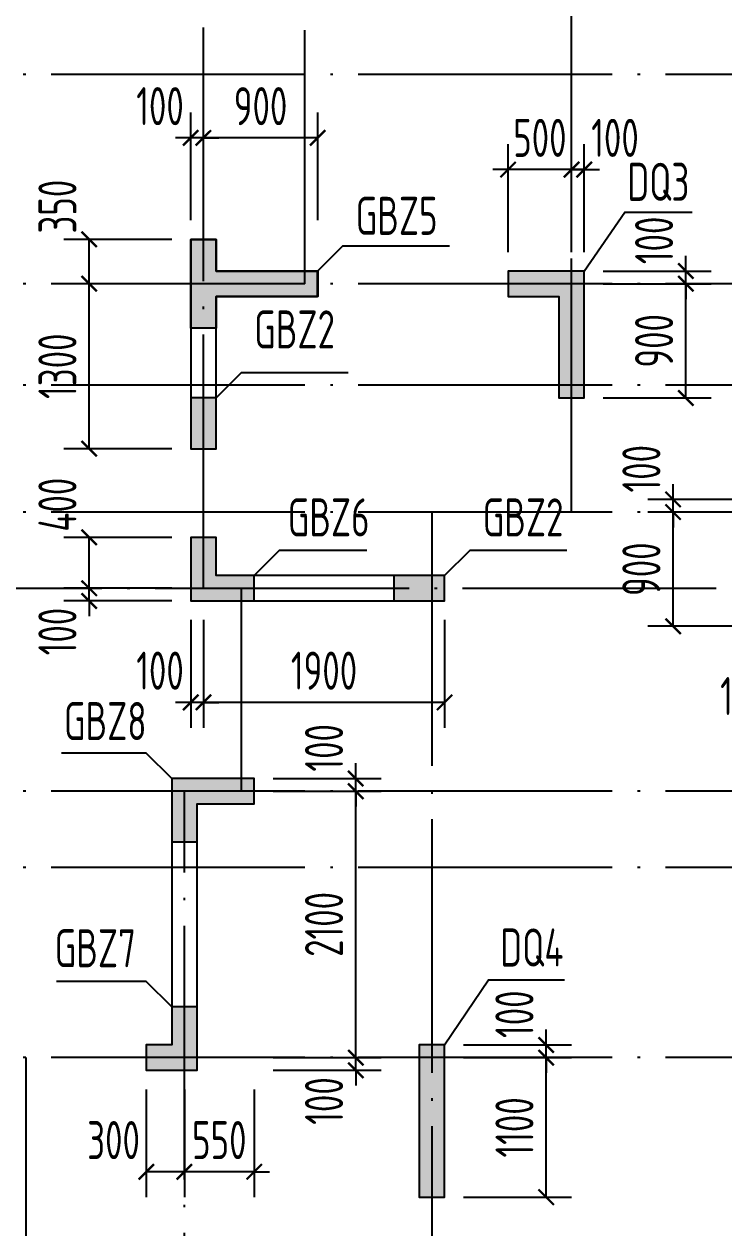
# Model space of a CAD drawing. Extents: x -1307975 to -76406, y -96289 to 379359.
# Drawn here: x -958511 to -952998, y 218226 to 227715 of the extents above; entities that cross this region are included whole.
import ezdxf
from ezdxf.enums import TextEntityAlignment as Align

# ---------------------------------------------------------------- set-up
doc = ezdxf.new("R2010")
doc.units = 0
doc.header["$LTSCALE"] = 1000
doc.linetypes.add('DOTE', pattern=[2.42, 2, -0.2, 0.02, -0.2])
doc.layers.get('0').update_dxf_attribs({"linetype": 'CONTINUOUS'})
doc.layers.get('DEFPOINTS').update_dxf_attribs({"linetype": 'CONTINUOUS'})
for name, color, linetype in [('A-DOTE', 10, 'DOTE'), ('S-Q墙实线', 6, 'CONTINUOUS'), ('S-Q墙标注', 3, 'CONTINUOUS'), ('S-X详图填充', 252, 'CONTINUOUS'), ('S-X详图实线', 4, 'CONTINUOUS'), ('S-Z柱编号', 6, 'CONTINUOUS')]:
    doc.layers.add(name, color=color, linetype=linetype)
doc.styles.add('TSSD_REIN', font='tssdeng.shx', dxfattribs={"width": 0.7, "height": 300, "bigfont": 'tssdchn.shx'})
doc.styles.add('结构文字', font='zstxt.shx', dxfattribs={"width": 0.7, "bigfont": 'zshz.shx'})
doc.dimstyles.new('STRUCK', dxfattribs={"dimtxt": 400, "dimasz": 121, "dimexe": 200, "dimexo": 150, "dimgap": 115, "dimtad": 1, "dimdec": 0, "dimdsep": 46, "dimtxsty": '结构文字', "dimblk": 'ARCHTICK', "dimcen": 400, "dimclrd": 3, "dimclre": 3, "dimclrt": 7, "dimadec": 0, "dimazin": 0, "dimtfac": 1, "dimtdec": 0, "dimtix": 1, "dimtmove": 2, "dimatfit": 3, "dimldrblk": '_DIMX', "dimfxl": 1, "dimtolj": 1, "dimtzin": 0, "dimarcsym": 0})

# ---------------------------------------------------------------- blocks, each defined once
blk = doc.blocks.new('20210726.16395156')
at = {"layer": 'A-DOTE'}
for p, q in [((18500, 13100.3), (18500, 18249.9)), ((19300, 15500), (19300, 18249.9)), ((21400, 13700), (21400, 18249.9)), ((55600, 17150), (3600, 17150)), ((55600, 15500), (3600, 15500)), ((55600, 14700), (3600, 14700)), ((55600, 13700), (3600, 13700)), ((20299.8, 13700), (20300, 3600)), ((3600, 13100.3), (55600, 13100.3)), ((18800, 11500), (18800, 13100)), ((55600, 11500), (3600, 11500)), ((18350, 3600.1), (18350, 11500)), ((55600, 10900), (3600, 10900)), ((55600, 9400), (3600, 9400)), ((17100, 9400), (17100, 3600))]:
    blk.add_line(p, q, dxfattribs=at)
blk = doc.blocks.new('_ArchTick')
at = {"color": 0, "linetype": 'ByBlock', "const_width": 0.15}
blk.add_lwpolyline([(-0.5, -0.5), (0.5, 0.5)], dxfattribs=at)
blk = doc.blocks.new('*D1887')
at = {"layer": 'DEFPOINTS', "color": 0, "transparency": 16777216}
for p in [(-955198.4, 219568.3), (-954398.4, 219568.3), (-955198.4, 218468.3)]:
    blk.add_point(p, dxfattribs=at)
at = {"layer": 'S-Q墙标注', "color": 3, "lineweight": -2, "transparency": 16777216}
for p, q in [((-955048.4, 219568.3), (-954198.4, 219568.3)), ((-954398.4, 218468.3), (-954398.4, 219568.3)), ((-955048.4, 218468.3), (-954198.4, 218468.3))]:
    blk.add_line(p, q, dxfattribs=at)
at = {"layer": 'S-Q墙标注', "color": 3, "lineweight": -2, "transparency": 16777216, "xscale": 121, "yscale": 121, "zscale": 121}
for p, rotation in [((-954398.4, 219568.3), 90), ((-954398.4, 218468.3), 270)]:
    blk.add_blockref('_ArchTick', p, dxfattribs=dict(at, rotation=rotation))
at = {"layer": 'S-Q墙标注', "color": 7, "transparency": 16777216, "insert": (-954648.4, 219018.3), "char_height": 300, "attachment_point": 5, "rotation": 90, "style": 'TSSD_REIN'}
blk.add_mtext('\\A1;1100', dxfattribs=at)
blk = doc.blocks.new('_DIMX')
blk.add_line((-150, 0), (150, 0))
at = {"const_width": 50}
blk.add_lwpolyline([(-70, -70), (70, 70)], dxfattribs=at)
blk = doc.blocks.new('*D1888')
at = {"layer": 'DEFPOINTS', "color": 0, "transparency": 16777216}
for p in [(-955198.4, 219668.3), (-954398.4, 219668.3), (-955198.4, 219568.3)]:
    blk.add_point(p, dxfattribs=at)
at = {"layer": 'S-Q墙标注', "color": 3, "lineweight": -2, "transparency": 16777216}
for p, q in [((-954398.4, 219668.3), (-954398.4, 219789.3)), ((-955048.4, 219668.3), (-954198.4, 219668.3)), ((-954398.4, 219568.3), (-954398.4, 219668.3)), ((-955048.4, 219568.3), (-954198.4, 219568.3)), ((-954398.4, 219568.3), (-954398.4, 219447.3))]:
    blk.add_line(p, q, dxfattribs=at)
at = {"layer": 'S-Q墙标注', "color": 3, "lineweight": -2, "transparency": 16777216, "xscale": 121, "yscale": 121, "zscale": 121}
for p, rotation in [((-954398.4, 219668.3), 270), ((-954398.4, 219568.3), 90)]:
    blk.add_blockref('_ArchTick', p, dxfattribs=dict(at, rotation=rotation))
at = {"layer": 'S-Q墙标注', "color": 7, "transparency": 16777216, "insert": (-954648.4, 219910.2), "char_height": 300, "attachment_point": 5, "rotation": 90, "style": 'TSSD_REIN'}
blk.add_mtext('\\A1;100', dxfattribs=at)
blk = doc.blocks.new('*D1897')
at = {"layer": 'DEFPOINTS', "color": 0, "transparency": 16777216}
for p in [(-953398.4, 223868.3), (-952598.4, 223868.3), (-952598.4, 222968.3)]:
    blk.add_point(p, dxfattribs=at)
at = {"layer": 'S-Q墙标注', "color": 3, "lineweight": -2, "transparency": 16777216}
for p, q in [((-952748.4, 223868.3), (-953598.4, 223868.3)), ((-953398.4, 222968.3), (-953398.4, 223868.3)), ((-952748.4, 222968.3), (-953598.4, 222968.3))]:
    blk.add_line(p, q, dxfattribs=at)
at = {"layer": 'S-Q墙标注', "color": 3, "lineweight": -2, "transparency": 16777216, "xscale": 121, "yscale": 121, "zscale": 121}
for p, rotation in [((-953398.4, 223868.3), 90), ((-953398.4, 222968.3), 270)]:
    blk.add_blockref('_ArchTick', p, dxfattribs=dict(at, rotation=rotation))
at = {"layer": 'S-Q墙标注', "color": 7, "transparency": 16777216, "insert": (-953648.4, 223418.3), "char_height": 300, "attachment_point": 5, "rotation": 90, "style": 'TSSD_REIN'}
blk.add_mtext('\\A1;900', dxfattribs=at)
blk = doc.blocks.new('*D1898')
at = {"layer": 'DEFPOINTS', "color": 0, "transparency": 16777216}
for p in [(-953398.4, 223968.3), (-952598.4, 223968.3), (-952598.4, 223868.3)]:
    blk.add_point(p, dxfattribs=at)
at = {"layer": 'S-Q墙标注', "color": 3, "lineweight": -2, "transparency": 16777216}
for p, q in [((-953398.4, 223968.3), (-953398.4, 224089.3)), ((-952748.4, 223968.3), (-953598.4, 223968.3)), ((-953398.4, 223868.3), (-953398.4, 223968.3)), ((-952748.4, 223868.3), (-953598.4, 223868.3)), ((-953398.4, 223868.3), (-953398.4, 223747.3))]:
    blk.add_line(p, q, dxfattribs=at)
at = {"layer": 'S-Q墙标注', "color": 3, "lineweight": -2, "transparency": 16777216, "xscale": 121, "yscale": 121, "zscale": 121}
for p, rotation in [((-953398.4, 223968.3), 270), ((-953398.4, 223868.3), 90)]:
    blk.add_blockref('_ArchTick', p, dxfattribs=dict(at, rotation=rotation))
at = {"layer": 'S-Q墙标注', "color": 7, "transparency": 16777216, "insert": (-953648.4, 224210.2), "char_height": 300, "attachment_point": 5, "rotation": 90, "style": 'TSSD_REIN'}
blk.add_mtext('\\A1;100', dxfattribs=at)
blk = doc.blocks.new('*D1900')
at = {"layer": 'DEFPOINTS', "color": 0, "transparency": 16777216}
for p in [(-952598.4, 222968.3), (-952498.4, 222968.3), (-952598.4, 222168.3)]:
    blk.add_point(p, dxfattribs=at)
at = {"layer": 'S-Q墙标注', "color": 3, "lineweight": -2, "transparency": 16777216}
for p, q in [((-952598.4, 222818.3), (-952598.4, 221968.3)), ((-952498.4, 222818.3), (-952498.4, 221968.3)), ((-952598.4, 222168.3), (-952719.4, 222168.3)), ((-952498.4, 222168.3), (-952598.4, 222168.3)), ((-952498.4, 222168.3), (-952377.4, 222168.3))]:
    blk.add_line(p, q, dxfattribs=at)
at = {"layer": 'S-Q墙标注', "color": 3, "lineweight": -2, "transparency": 16777216, "xscale": 121, "yscale": 121, "zscale": 121}
blk.add_blockref('_ArchTick', (-952598.4, 222168.3), dxfattribs=at)
at = {"layer": 'S-Q墙标注', "color": 3, "lineweight": -2, "transparency": 16777216, "xscale": 121, "yscale": 121, "zscale": 121, "rotation": 180}
blk.add_blockref('_ArchTick', (-952498.4, 222168.3), dxfattribs=at)
at = {"layer": 'S-Q墙标注', "color": 7, "transparency": 16777216, "insert": (-952840.3, 222418.3), "char_height": 300, "attachment_point": 5, "style": 'TSSD_REIN'}
blk.add_mtext('\\A1;100', dxfattribs=at)
blk = doc.blocks.new('*D1901')
at = {"layer": 'DEFPOINTS', "color": 0, "transparency": 16777216}
for p in [(-957998.4, 223268.5), (-957198.4, 223268.5), (-957198.4, 223168.5)]:
    blk.add_point(p, dxfattribs=at)
at = {"layer": 'S-Q墙标注', "color": 3, "lineweight": -2, "transparency": 16777216}
for p, q in [((-957998.4, 223268.5), (-957998.4, 223389.5)), ((-957348.4, 223268.5), (-958198.4, 223268.5)), ((-957998.4, 223168.5), (-957998.4, 223268.5)), ((-957348.4, 223168.5), (-958198.4, 223168.5)), ((-957998.4, 223168.5), (-957998.4, 223047.5))]:
    blk.add_line(p, q, dxfattribs=at)
at = {"layer": 'S-Q墙标注', "color": 3, "lineweight": -2, "transparency": 16777216, "xscale": 121, "yscale": 121, "zscale": 121}
for p, rotation in [((-957998.4, 223268.5), 270), ((-957998.4, 223168.5), 90)]:
    blk.add_blockref('_ArchTick', p, dxfattribs=dict(at, rotation=rotation))
at = {"layer": 'S-Q墙标注', "color": 7, "transparency": 16777216, "insert": (-958248.4, 222926.6), "char_height": 300, "attachment_point": 5, "rotation": 90, "style": 'TSSD_REIN'}
blk.add_mtext('\\A1;100', dxfattribs=at)
blk = doc.blocks.new('*D1902')
at = {"layer": 'DEFPOINTS', "color": 0, "transparency": 16777216}
for p in [(-957998.4, 223668.5), (-957198.4, 223668.5), (-957198.4, 223268.5)]:
    blk.add_point(p, dxfattribs=at)
at = {"layer": 'S-Q墙标注', "color": 3, "lineweight": -2, "transparency": 16777216}
for p, q in [((-957348.4, 223668.5), (-958198.4, 223668.5)), ((-957998.4, 223268.5), (-957998.4, 223668.5)), ((-957348.4, 223268.5), (-958198.4, 223268.5))]:
    blk.add_line(p, q, dxfattribs=at)
at = {"layer": 'S-Q墙标注', "color": 3, "lineweight": -2, "transparency": 16777216, "xscale": 121, "yscale": 121, "zscale": 121}
for p, rotation in [((-957998.4, 223668.5), 90), ((-957998.4, 223268.5), 270)]:
    blk.add_blockref('_ArchTick', p, dxfattribs=dict(at, rotation=rotation))
at = {"layer": 'S-Q墙标注', "color": 7, "transparency": 16777216, "insert": (-958248.4, 223926.6), "char_height": 300, "attachment_point": 5, "rotation": 90, "style": 'TSSD_REIN'}
blk.add_mtext('\\A1;400', dxfattribs=at)
blk = doc.blocks.new('*D1903')
at = {"layer": 'DEFPOINTS', "color": 0, "transparency": 16777216}
for p in [(-957098.4, 223168.5), (-955198.4, 223168.5), (-957098.4, 222368.5)]:
    blk.add_point(p, dxfattribs=at)
at = {"layer": 'S-Q墙标注', "color": 3, "lineweight": -2, "transparency": 16777216}
for p, q in [((-957098.4, 223018.5), (-957098.4, 222168.5)), ((-955198.4, 223018.5), (-955198.4, 222168.5)), ((-955198.4, 222368.5), (-957098.4, 222368.5))]:
    blk.add_line(p, q, dxfattribs=at)
at = {"layer": 'S-Q墙标注', "color": 3, "lineweight": -2, "transparency": 16777216, "xscale": 121, "yscale": 121, "zscale": 121, "rotation": 180}
blk.add_blockref('_ArchTick', (-957098.4, 222368.5), dxfattribs=at)
at = {"layer": 'S-Q墙标注', "color": 3, "lineweight": -2, "transparency": 16777216, "xscale": 121, "yscale": 121, "zscale": 121}
blk.add_blockref('_ArchTick', (-955198.4, 222368.5), dxfattribs=at)
at = {"layer": 'S-Q墙标注', "color": 7, "transparency": 16777216, "insert": (-956148.4, 222618.5), "char_height": 300, "attachment_point": 5, "style": 'TSSD_REIN'}
blk.add_mtext('\\A1;1900', dxfattribs=at)
blk = doc.blocks.new('*D1904')
at = {"layer": 'DEFPOINTS', "color": 0, "transparency": 16777216}
for p in [(-957198.4, 223168.5), (-957098.4, 223168.5), (-957198.4, 222368.5)]:
    blk.add_point(p, dxfattribs=at)
at = {"layer": 'S-Q墙标注', "color": 3, "lineweight": -2, "transparency": 16777216}
for p, q in [((-957198.4, 223018.5), (-957198.4, 222168.5)), ((-957098.4, 223018.5), (-957098.4, 222168.5)), ((-957198.4, 222368.5), (-957319.4, 222368.5)), ((-957098.4, 222368.5), (-957198.4, 222368.5)), ((-957098.4, 222368.5), (-956977.4, 222368.5))]:
    blk.add_line(p, q, dxfattribs=at)
at = {"layer": 'S-Q墙标注', "color": 3, "lineweight": -2, "transparency": 16777216, "xscale": 121, "yscale": 121, "zscale": 121}
blk.add_blockref('_ArchTick', (-957198.4, 222368.5), dxfattribs=at)
at = {"layer": 'S-Q墙标注', "color": 3, "lineweight": -2, "transparency": 16777216, "xscale": 121, "yscale": 121, "zscale": 121, "rotation": 180}
blk.add_blockref('_ArchTick', (-957098.4, 222368.5), dxfattribs=at)
at = {"layer": 'S-Q墙标注', "color": 7, "transparency": 16777216, "insert": (-957440.3, 222618.5), "char_height": 300, "attachment_point": 5, "style": 'TSSD_REIN'}
blk.add_mtext('\\A1;100', dxfattribs=at)
blk = doc.blocks.new('*D1905')
at = {"layer": 'DEFPOINTS', "color": 0, "transparency": 16777216}
for p in [(-954098.4, 225668.3), (-953298.4, 225668.3), (-954098.4, 224768.3)]:
    blk.add_point(p, dxfattribs=at)
at = {"layer": 'S-Q墙标注', "color": 3, "lineweight": -2, "transparency": 16777216}
for p, q in [((-953948.4, 225668.3), (-953098.4, 225668.3)), ((-953298.4, 224768.3), (-953298.4, 225668.3)), ((-953948.4, 224768.3), (-953098.4, 224768.3))]:
    blk.add_line(p, q, dxfattribs=at)
at = {"layer": 'S-Q墙标注', "color": 3, "lineweight": -2, "transparency": 16777216, "xscale": 121, "yscale": 121, "zscale": 121}
for p, rotation in [((-953298.4, 225668.3), 90), ((-953298.4, 224768.3), 270)]:
    blk.add_blockref('_ArchTick', p, dxfattribs=dict(at, rotation=rotation))
at = {"layer": 'S-Q墙标注', "color": 7, "transparency": 16777216, "insert": (-953548.4, 225218.3), "char_height": 300, "attachment_point": 5, "rotation": 90, "style": 'TSSD_REIN'}
blk.add_mtext('\\A1;900', dxfattribs=at)
blk = doc.blocks.new('*D1906')
at = {"layer": 'DEFPOINTS', "color": 0, "transparency": 16777216}
for p in [(-954098.4, 225768.3), (-953298.4, 225768.3), (-954098.4, 225668.3)]:
    blk.add_point(p, dxfattribs=at)
at = {"layer": 'S-Q墙标注', "color": 3, "lineweight": -2, "transparency": 16777216}
for p, q in [((-953298.4, 225768.3), (-953298.4, 225889.3)), ((-953948.4, 225768.3), (-953098.4, 225768.3)), ((-953298.4, 225668.3), (-953298.4, 225768.3)), ((-953948.4, 225668.3), (-953098.4, 225668.3)), ((-953298.4, 225668.3), (-953298.4, 225547.3))]:
    blk.add_line(p, q, dxfattribs=at)
at = {"layer": 'S-Q墙标注', "color": 3, "lineweight": -2, "transparency": 16777216, "xscale": 121, "yscale": 121, "zscale": 121}
for p, rotation in [((-953298.4, 225768.3), 270), ((-953298.4, 225668.3), 90)]:
    blk.add_blockref('_ArchTick', p, dxfattribs=dict(at, rotation=rotation))
at = {"layer": 'S-Q墙标注', "color": 7, "transparency": 16777216, "insert": (-953548.4, 226010.2), "char_height": 300, "attachment_point": 5, "rotation": 90, "style": 'TSSD_REIN'}
blk.add_mtext('\\A1;100', dxfattribs=at)
blk = doc.blocks.new('*D1907')
at = {"layer": 'DEFPOINTS', "color": 0, "transparency": 16777216}
for p in [(-954198.4, 226568.3), (-954198.4, 225768.3), (-954098.4, 225768.3)]:
    blk.add_point(p, dxfattribs=at)
at = {"layer": 'S-Q墙标注', "color": 3, "lineweight": -2, "transparency": 16777216}
for p, q in [((-954198.4, 225918.3), (-954198.4, 226768.3)), ((-954098.4, 225918.3), (-954098.4, 226768.3)), ((-954198.4, 226568.3), (-954319.4, 226568.3)), ((-954098.4, 226568.3), (-954198.4, 226568.3)), ((-954098.4, 226568.3), (-953977.4, 226568.3))]:
    blk.add_line(p, q, dxfattribs=at)
at = {"layer": 'S-Q墙标注', "color": 3, "lineweight": -2, "transparency": 16777216, "xscale": 121, "yscale": 121, "zscale": 121}
blk.add_blockref('_ArchTick', (-954198.4, 226568.3), dxfattribs=at)
at = {"layer": 'S-Q墙标注', "color": 3, "lineweight": -2, "transparency": 16777216, "xscale": 121, "yscale": 121, "zscale": 121, "rotation": 180}
blk.add_blockref('_ArchTick', (-954098.4, 226568.3), dxfattribs=at)
at = {"layer": 'S-Q墙标注', "color": 7, "transparency": 16777216, "insert": (-953856.4, 226818.3), "char_height": 300, "attachment_point": 5, "style": 'TSSD_REIN'}
blk.add_mtext('\\A1;100', dxfattribs=at)
blk = doc.blocks.new('*D1908')
at = {"layer": 'DEFPOINTS', "color": 0, "transparency": 16777216}
for p in [(-954698.3, 226568.3), (-954698.3, 225768.3), (-954198.4, 225768.3)]:
    blk.add_point(p, dxfattribs=at)
at = {"layer": 'S-Q墙标注', "color": 3, "lineweight": -2, "transparency": 16777216}
for p, q in [((-954698.3, 225918.3), (-954698.3, 226768.3)), ((-954198.4, 225918.3), (-954198.4, 226768.3)), ((-954698.3, 226568.3), (-954819.3, 226568.3)), ((-954198.4, 226568.3), (-954698.3, 226568.3)), ((-954198.4, 226568.3), (-954077.4, 226568.3))]:
    blk.add_line(p, q, dxfattribs=at)
at = {"layer": 'S-Q墙标注', "color": 3, "lineweight": -2, "transparency": 16777216, "xscale": 121, "yscale": 121, "zscale": 121}
blk.add_blockref('_ArchTick', (-954698.3, 226568.3), dxfattribs=at)
at = {"layer": 'S-Q墙标注', "color": 3, "lineweight": -2, "transparency": 16777216, "xscale": 121, "yscale": 121, "zscale": 121, "rotation": 180}
blk.add_blockref('_ArchTick', (-954198.4, 226568.3), dxfattribs=at)
at = {"layer": 'S-Q墙标注', "color": 7, "transparency": 16777216, "insert": (-954448.3, 226818.3), "char_height": 300, "attachment_point": 5, "style": 'TSSD_REIN'}
blk.add_mtext('\\A1;500', dxfattribs=at)
blk = doc.blocks.new('*D1909')
at = {"layer": 'DEFPOINTS', "color": 0, "transparency": 16777216}
for p in [(-956698.3, 219568.3), (-955898.3, 219568.3), (-956698.3, 219468.3)]:
    blk.add_point(p, dxfattribs=at)
at = {"layer": 'S-Q墙标注', "color": 3, "lineweight": -2, "transparency": 16777216}
for p, q in [((-955898.3, 219568.3), (-955898.3, 219689.3)), ((-956548.3, 219568.3), (-955698.3, 219568.3)), ((-955898.3, 219468.3), (-955898.3, 219568.3)), ((-956548.3, 219468.3), (-955698.3, 219468.3)), ((-955898.3, 219468.3), (-955898.3, 219347.3))]:
    blk.add_line(p, q, dxfattribs=at)
at = {"layer": 'S-Q墙标注', "color": 3, "lineweight": -2, "transparency": 16777216, "xscale": 121, "yscale": 121, "zscale": 121}
for p, rotation in [((-955898.3, 219568.3), 270), ((-955898.3, 219468.3), 90)]:
    blk.add_blockref('_ArchTick', p, dxfattribs=dict(at, rotation=rotation))
at = {"layer": 'S-Q墙标注', "color": 7, "transparency": 16777216, "insert": (-956148.3, 219226.3), "char_height": 300, "attachment_point": 5, "rotation": 90, "style": 'TSSD_REIN'}
blk.add_mtext('\\A1;100', dxfattribs=at)
blk = doc.blocks.new('*D1910')
at = {"layer": 'DEFPOINTS', "color": 0, "transparency": 16777216}
for p in [(-956698.3, 221668.3), (-955898.3, 221668.3), (-956698.3, 219568.3)]:
    blk.add_point(p, dxfattribs=at)
at = {"layer": 'S-Q墙标注', "color": 3, "lineweight": -2, "transparency": 16777216}
for p, q in [((-956548.3, 221668.3), (-955698.3, 221668.3)), ((-955898.3, 219568.3), (-955898.3, 221668.3)), ((-956548.3, 219568.3), (-955698.3, 219568.3))]:
    blk.add_line(p, q, dxfattribs=at)
at = {"layer": 'S-Q墙标注', "color": 3, "lineweight": -2, "transparency": 16777216, "xscale": 121, "yscale": 121, "zscale": 121}
for p, rotation in [((-955898.3, 221668.3), 90), ((-955898.3, 219568.3), 270)]:
    blk.add_blockref('_ArchTick', p, dxfattribs=dict(at, rotation=rotation))
at = {"layer": 'S-Q墙标注', "color": 7, "transparency": 16777216, "insert": (-956148.3, 220618.3), "char_height": 300, "attachment_point": 5, "rotation": 90, "style": 'TSSD_REIN'}
blk.add_mtext('\\A1;2100', dxfattribs=at)
blk = doc.blocks.new('*D1911')
at = {"layer": 'DEFPOINTS', "color": 0, "transparency": 16777216}
for p in [(-956698.3, 221768.3), (-955898.3, 221768.3), (-956698.3, 221668.3)]:
    blk.add_point(p, dxfattribs=at)
at = {"layer": 'S-Q墙标注', "color": 3, "lineweight": -2, "transparency": 16777216}
for p, q in [((-955898.3, 221768.3), (-955898.3, 221889.3)), ((-956548.3, 221768.3), (-955698.3, 221768.3)), ((-955898.3, 221668.3), (-955898.3, 221768.3)), ((-956548.3, 221668.3), (-955698.3, 221668.3)), ((-955898.3, 221668.3), (-955898.3, 221547.3))]:
    blk.add_line(p, q, dxfattribs=at)
at = {"layer": 'S-Q墙标注', "color": 3, "lineweight": -2, "transparency": 16777216, "xscale": 121, "yscale": 121, "zscale": 121}
for p, rotation in [((-955898.3, 221768.3), 270), ((-955898.3, 221668.3), 90)]:
    blk.add_blockref('_ArchTick', p, dxfattribs=dict(at, rotation=rotation))
at = {"layer": 'S-Q墙标注', "color": 7, "transparency": 16777216, "insert": (-956148.3, 222010.2), "char_height": 300, "attachment_point": 5, "rotation": 90, "style": 'TSSD_REIN'}
blk.add_mtext('\\A1;100', dxfattribs=at)
blk = doc.blocks.new('*D1688')
at = {"layer": 'DEFPOINTS', "color": 0, "transparency": 16777216}
for p in [(-957248.4, 219468.2), (-956698.5, 219468.2), (-957248.4, 218668.2)]:
    blk.add_point(p, dxfattribs=at)
at = {"layer": 'S-Q墙标注', "color": 3, "lineweight": -2, "transparency": 16777216}
for p, q in [((-957248.4, 219318.2), (-957248.4, 218468.2)), ((-956698.5, 219318.2), (-956698.5, 218468.2)), ((-957248.4, 218668.2), (-957369.4, 218668.2)), ((-956698.5, 218668.2), (-957248.4, 218668.2)), ((-956698.5, 218668.2), (-956577.5, 218668.2))]:
    blk.add_line(p, q, dxfattribs=at)
at = {"layer": 'S-Q墙标注', "color": 3, "lineweight": -2, "transparency": 16777216, "xscale": 121, "yscale": 121, "zscale": 121}
blk.add_blockref('_ArchTick', (-957248.4, 218668.2), dxfattribs=at)
at = {"layer": 'S-Q墙标注', "color": 3, "lineweight": -2, "transparency": 16777216, "xscale": 121, "yscale": 121, "zscale": 121, "rotation": 180}
blk.add_blockref('_ArchTick', (-956698.5, 218668.2), dxfattribs=at)
at = {"layer": 'S-Q墙标注', "color": 7, "transparency": 16777216, "insert": (-956973.4, 218918.2), "char_height": 300, "attachment_point": 5, "style": 'TSSD_REIN'}
blk.add_mtext('\\A1;550', dxfattribs=at)
blk = doc.blocks.new('*D1689')
at = {"layer": 'DEFPOINTS', "color": 0, "transparency": 16777216}
for p in [(-957548.4, 219468.2), (-957248.4, 219468.2), (-957548.4, 218668.2)]:
    blk.add_point(p, dxfattribs=at)
at = {"layer": 'S-Q墙标注', "color": 3, "lineweight": -2, "transparency": 16777216}
for p, q in [((-957548.4, 219318.2), (-957548.4, 218468.2)), ((-957248.4, 219318.2), (-957248.4, 218468.2)), ((-957248.4, 218668.2), (-957548.4, 218668.2))]:
    blk.add_line(p, q, dxfattribs=at)
at = {"layer": 'S-Q墙标注', "color": 3, "lineweight": -2, "transparency": 16777216, "xscale": 121, "yscale": 121, "zscale": 121, "rotation": 180}
blk.add_blockref('_ArchTick', (-957548.4, 218668.2), dxfattribs=at)
at = {"layer": 'S-Q墙标注', "color": 3, "lineweight": -2, "transparency": 16777216, "xscale": 121, "yscale": 121, "zscale": 121}
blk.add_blockref('_ArchTick', (-957248.4, 218668.2), dxfattribs=at)
at = {"layer": 'S-Q墙标注', "color": 7, "transparency": 16777216, "insert": (-957806.4, 218918.2), "char_height": 300, "attachment_point": 5, "style": 'TSSD_REIN'}
blk.add_mtext('\\A1;300', dxfattribs=at)
blk = doc.blocks.new('*D1768')
at = {"layer": 'DEFPOINTS', "color": 0, "transparency": 16777216}
for p in [(-957998.4, 225668.3), (-957198.4, 225668.3), (-957198.4, 224368.3)]:
    blk.add_point(p, dxfattribs=at)
at = {"layer": 'S-Q墙标注', "color": 3, "lineweight": -2, "transparency": 16777216}
for p, q in [((-957348.4, 225668.3), (-958198.4, 225668.3)), ((-957998.4, 224368.3), (-957998.4, 225668.3)), ((-957348.4, 224368.3), (-958198.4, 224368.3))]:
    blk.add_line(p, q, dxfattribs=at)
at = {"layer": 'S-Q墙标注', "color": 3, "lineweight": -2, "transparency": 16777216, "xscale": 121, "yscale": 121, "zscale": 121}
for p, rotation in [((-957998.4, 225668.3), 90), ((-957998.4, 224368.3), 270)]:
    blk.add_blockref('_ArchTick', p, dxfattribs=dict(at, rotation=rotation))
at = {"layer": 'S-Q墙标注', "color": 7, "transparency": 16777216, "insert": (-958248.4, 225018.3), "char_height": 300, "attachment_point": 5, "rotation": 90, "style": 'TSSD_REIN'}
blk.add_mtext('\\A1;1300', dxfattribs=at)
blk = doc.blocks.new('*D1769')
at = {"layer": 'DEFPOINTS', "color": 0, "transparency": 16777216}
for p in [(-957998.4, 226018.3), (-957198.4, 226018.3), (-957198.4, 225668.3)]:
    blk.add_point(p, dxfattribs=at)
at = {"layer": 'S-Q墙标注', "color": 3, "lineweight": -2, "transparency": 16777216}
for p, q in [((-957348.4, 226018.3), (-958198.4, 226018.3)), ((-957998.4, 225668.3), (-957998.4, 226018.3)), ((-957348.4, 225668.3), (-958198.4, 225668.3))]:
    blk.add_line(p, q, dxfattribs=at)
at = {"layer": 'S-Q墙标注', "color": 3, "lineweight": -2, "transparency": 16777216, "xscale": 121, "yscale": 121, "zscale": 121}
for p, rotation in [((-957998.4, 226018.3), 90), ((-957998.4, 225668.3), 270)]:
    blk.add_blockref('_ArchTick', p, dxfattribs=dict(at, rotation=rotation))
at = {"layer": 'S-Q墙标注', "color": 7, "transparency": 16777216, "insert": (-958248.4, 226276.3), "char_height": 300, "attachment_point": 5, "rotation": 90, "style": 'TSSD_REIN'}
blk.add_mtext('\\A1;350', dxfattribs=at)
blk = doc.blocks.new('*D1770')
at = {"layer": 'DEFPOINTS', "color": 0, "transparency": 16777216}
for p in [(-957098.4, 226818.3), (-957098.4, 226018.3), (-956198.2, 226018.3)]:
    blk.add_point(p, dxfattribs=at)
at = {"layer": 'S-Q墙标注', "color": 3, "lineweight": -2, "transparency": 16777216}
for p, q in [((-957098.4, 226168.3), (-957098.4, 227018.3)), ((-956198.2, 226168.3), (-956198.2, 227018.3)), ((-956198.2, 226818.3), (-957098.4, 226818.3))]:
    blk.add_line(p, q, dxfattribs=at)
at = {"layer": 'S-Q墙标注', "color": 3, "lineweight": -2, "transparency": 16777216, "xscale": 121, "yscale": 121, "zscale": 121, "rotation": 180}
blk.add_blockref('_ArchTick', (-957098.4, 226818.3), dxfattribs=at)
at = {"layer": 'S-Q墙标注', "color": 3, "lineweight": -2, "transparency": 16777216, "xscale": 121, "yscale": 121, "zscale": 121}
blk.add_blockref('_ArchTick', (-956198.2, 226818.3), dxfattribs=at)
at = {"layer": 'S-Q墙标注', "color": 7, "transparency": 16777216, "insert": (-956648.3, 227068.3), "char_height": 300, "attachment_point": 5, "style": 'TSSD_REIN'}
blk.add_mtext('\\A1;900', dxfattribs=at)
blk = doc.blocks.new('*D1771')
at = {"layer": 'DEFPOINTS', "color": 0, "transparency": 16777216}
for p in [(-957198.4, 226818.3), (-957198.4, 226018.3), (-957098.4, 226018.3)]:
    blk.add_point(p, dxfattribs=at)
at = {"layer": 'S-Q墙标注', "color": 3, "lineweight": -2, "transparency": 16777216}
for p, q in [((-957198.4, 226168.3), (-957198.4, 227018.3)), ((-957098.4, 226168.3), (-957098.4, 227018.3)), ((-957198.4, 226818.3), (-957319.4, 226818.3)), ((-957098.4, 226818.3), (-957198.4, 226818.3)), ((-957098.4, 226818.3), (-956977.4, 226818.3))]:
    blk.add_line(p, q, dxfattribs=at)
at = {"layer": 'S-Q墙标注', "color": 3, "lineweight": -2, "transparency": 16777216, "xscale": 121, "yscale": 121, "zscale": 121}
blk.add_blockref('_ArchTick', (-957198.4, 226818.3), dxfattribs=at)
at = {"layer": 'S-Q墙标注', "color": 3, "lineweight": -2, "transparency": 16777216, "xscale": 121, "yscale": 121, "zscale": 121, "rotation": 180}
blk.add_blockref('_ArchTick', (-957098.4, 226818.3), dxfattribs=at)
at = {"layer": 'S-Q墙标注', "color": 7, "transparency": 16777216, "insert": (-957440.3, 227068.3), "char_height": 300, "attachment_point": 5, "style": 'TSSD_REIN'}
blk.add_mtext('\\A1;100', dxfattribs=at)

msp = doc.modelspace()

# ---------------------------------------------------------------- hatches: boundary and pattern name
at = {"layer": 'S-X详图填充'}
h = msp.add_hatch(color=256, dxfattribs=at)
h.dxf.hatch_style = 1
h.paths.add_polyline_path([(-956998.36, 225317.79), (-957198.36, 225317.79), (-957198.36, 226018.25), (-956998.36, 226018.25), (-956998.36, 225768.25), (-956198.24, 225768.25), (-956198.24, 225568.25), (-956998.36, 225568.25)])
h = msp.add_hatch(color=256, dxfattribs=at)
h.dxf.hatch_style = 1
h.paths.add_polyline_path([(-954098.36, 225768.25), (-954698.28, 225768.25), (-954698.28, 225568.25), (-954298.36, 225568.25), (-954298.36, 224768.25), (-954098.36, 224768.25)])
h = msp.add_hatch(color=256, dxfattribs=at)
h.dxf.hatch_style = 1
h.paths.add_polyline_path([(-956998.36, 224768.25), (-957198.36, 224768.25), (-957198.36, 224368.25), (-956998.36, 224368.25)])
h = msp.add_hatch(color=256, dxfattribs=at)
h.dxf.hatch_style = 1
h.paths.add_polyline_path([(-956698.36, 223168.52), (-956698.36, 223368.52), (-956998.36, 223368.52), (-956998.36, 223668.52), (-957198.36, 223668.52), (-957198.36, 223168.52)])
h = msp.add_hatch(color=256, dxfattribs=at)
h.dxf.hatch_style = 1
h.paths.add_polyline_path([(-955598.36, 223368.52), (-955598.36, 223168.52), (-955198.36, 223168.52), (-955198.36, 223368.52)])
h = msp.add_hatch(color=256, dxfattribs=at)
h.dxf.hatch_style = 1
h.paths.add_polyline_path([(-957348.36, 221268.25), (-957148.36, 221268.25), (-957148.36, 221568.25), (-956698.49, 221568.25), (-956698.49, 221768.25), (-957348.36, 221768.25)])
h = msp.add_hatch(color=256, dxfattribs=at)
h.dxf.hatch_style = 1
h.paths.add_polyline_path([(-957148.36, 219968.25), (-957348.36, 219968.25), (-957348.36, 219668.25), (-957548.36, 219668.25), (-957548.36, 219468.25), (-957148.36, 219468.25)])
h = msp.add_hatch(color=256, dxfattribs=at)
h.dxf.hatch_style = 1
h.paths.add_polyline_path([(-955398.37, 218468.25), (-955198.37, 218468.25), (-955198.37, 219668.25), (-955398.37, 219668.25)])

# ---------------------------------------------------------------- linework, layer by layer
at = {"layer": 'S-Q墙实线'}
for points in [[(-957198.36, 225668.25), (-957198.36, 224368.25), (-956998.36, 224368.25), (-956998.36, 225568.25), (-956198.75, 225568.25), (-956198.75, 225768.25), (-956998.36, 225768.25), (-956998.36, 226018.25), (-957198.36, 226018.25)], [(-954098.36, 225768.25), (-954698.28, 225768.25), (-954698.28, 225568.25), (-954298.36, 225568.25), (-954298.36, 224768.25), (-954098.36, 224768.25)], [(-956998.36, 223368.52), (-956998.36, 223668.52), (-957198.36, 223668.52), (-957198.36, 223168.52), (-956798.49, 223168.52), (-955198.36, 223168.52), (-955198.36, 223368.52), (-956798.49, 223368.52)], [(-957148.36, 219468.25), (-957148.36, 221568.25), (-956698.49, 221568.25), (-956698.49, 221768.25), (-957348.36, 221768.25), (-957348.36, 219668.25), (-957548.36, 219668.25), (-957548.36, 219468.25)], [(-955198.37, 218468.25), (-955198.37, 219668.25), (-955398.37, 219668.25), (-955398.37, 218468.25)]]:
    msp.add_lwpolyline(points, close=True, dxfattribs=at)
at = {"layer": 'S-X详图实线'}
for points in [[(-956998.36, 225317.79), (-957198.36, 225317.79), (-957198.36, 226018.25), (-956998.36, 226018.25), (-956998.36, 225768.25), (-956198.24, 225768.25), (-956198.24, 225568.25), (-956998.36, 225568.25), (-956998.36, 225568.25)], [(-954098.36, 225768.25), (-954698.28, 225768.25), (-954698.28, 225568.25), (-954298.36, 225568.25), (-954298.36, 224768.25), (-954098.36, 224768.25), (-954098.36, 225768.25)], [(-956998.36, 224768.25), (-957198.36, 224768.25), (-957198.36, 224368.25), (-956998.36, 224368.25), (-956998.36, 224768.25)], [(-956698.36, 223168.52), (-956698.36, 223368.52), (-956998.36, 223368.52), (-956998.36, 223668.52), (-957198.36, 223668.52), (-957198.36, 223168.52), (-956698.36, 223168.52)], [(-955598.36, 223368.52), (-955598.36, 223168.52), (-955198.36, 223168.52), (-955198.36, 223368.52), (-955598.36, 223368.52)], [(-957348.36, 221268.25), (-957148.36, 221268.25), (-957148.36, 221568.25), (-956698.49, 221568.25), (-956698.49, 221768.25), (-957348.36, 221768.25), (-957348.36, 221268.25)], [(-957148.36, 219968.25), (-957348.36, 219968.25), (-957348.36, 219668.25), (-957548.36, 219668.25), (-957548.36, 219468.25), (-957148.36, 219468.25), (-957148.36, 219968.25)], [(-955398.37, 218468.25), (-955198.37, 218468.25), (-955198.37, 219668.25), (-955398.37, 219668.25), (-955398.37, 218468.25)]]:
    msp.add_lwpolyline(points, close=True, dxfattribs=at)
at = {"layer": 'S-Z柱编号', "color": 7}
for points in [[(-954098.36, 225768.25), (-953778.66, 226233.32), (-953248.84, 226233.32)], [(-956198.95, 225768.25), (-955998.95, 225968.25), (-955158.95, 225968.25)], [(-956998.36, 224768.25), (-956798.36, 224968.25), (-955958.36, 224968.25)], [(-956698.36, 223368.52), (-956498.36, 223568.52), (-955810.58, 223568.52)], [(-955198.36, 223368.52), (-954998.36, 223568.52), (-954236.53, 223568.52)], [(-957348.36, 221768.25), (-957548.36, 221968.25), (-958217, 221968.25)], [(-957348.36, 219968.25), (-957548.36, 220168.25), (-958254.92, 220168.25)], [(-955198.84, 219668.25), (-954852.77, 220182.69), (-954255.27, 220182.69)]]:
    msp.add_lwpolyline(points, dxfattribs=at)

# ---------------------------------------------------------------- block references
at = {"layer": 'A-DOTE'}
msp.add_blockref('20210726.16395156', (-975598.36, 210168.21), dxfattribs=at)

# ---------------------------------------------------------------- texts
at = {"layer": 'S-Z柱编号', "color": 7, "style": 'TSSD_REIN', "width": 0.7}
for s, p in [('DQ3', (-953759.08, 226231.87)), ('GBZ5', (-955898.95, 225963.78)), ('GBZ2', (-956698.36, 225068.25)), ('GBZ6', (-956434.19, 223586.76)), ('GBZ2', (-954898.36, 223586.76)), ('GBZ8', (-958196.78, 221981.06)), ('GBZ7', (-958269.96, 220190.7)), ('DQ4', (-954760.18, 220196.39))]:
    msp.add_text(s, height=300, dxfattribs=at).set_placement(p, align=Align.BOTTOM_LEFT)

# ---------------------------------------------------------------- dimensions: what is measured, and where the dimension line sits
at = {"layer": 'S-Q墙标注'}
for base, p1, p2, angle, picture, middle in [((-957198.36, 226818.25), (-957098.35, 226018.25), (-957198.36, 226018.25), 180, '*D1771', (-957440.28, 227068.25)), ((-954198.36, 226568.25), (-954098.36, 225768.25), (-954198.36, 225768.25), 180, '*D1907', (-953856.44, 226818.25)), ((-957998.36, 226018.25), (-957198.36, 225668.25), (-957198.36, 226018.25), 90, '*D1769', (-958248.36, 226276.33)), ((-953298.36, 225768.25), (-954098.36, 225668.25), (-954098.36, 225768.25), 90, '*D1906', (-953548.36, 226010.18)), ((-953398.37, 223968.25), (-952598.37, 223868.25), (-952598.37, 223968.25), 90, '*D1898', (-953648.37, 224210.18)), ((-957998.36, 223668.52), (-957198.36, 223268.52), (-957198.36, 223668.52), 90, '*D1902', (-958248.36, 223926.6)), ((-957998.36, 223268.52), (-957198.36, 223168.52), (-957198.36, 223268.52), 90, '*D1901', (-958248.36, 222926.6)), ((-957198.36, 222368.52), (-957098.36, 223168.52), (-957198.36, 223168.52), 180, '*D1904', (-957440.28, 222618.52)), ((-952598.37, 222168.25), (-952498.36, 222968.25), (-952598.37, 222968.25), 180, '*D1900', (-952840.29, 222418.25)), ((-955898.29, 221768.25), (-956698.29, 221668.25), (-956698.29, 221768.25), 90, '*D1911', (-956148.29, 222010.18)), ((-954398.37, 219668.25), (-955198.37, 219568.25), (-955198.37, 219668.25), 90, '*D1888', (-954648.37, 219910.18)), ((-955898.29, 219568.25), (-956698.29, 219468.25), (-956698.29, 219568.25), 90, '*D1909', (-956148.29, 219226.33)), ((-957548.35, 218668.23), (-957248.35, 219468.23), (-957548.35, 219468.23), 180, '*D1689', (-957806.43, 218918.23))]:
    dim = msp.add_linear_dim(base=base, p1=p1, p2=p2, angle=angle, dimstyle='STRUCK', override={"dimtxt": 300, "dimgap": 100, "dimtxsty": 'TSSD_REIN'}, dxfattribs=at)
    dim.commit()
    dim.dimension.update_dxf_attribs({"geometry": picture, "text_midpoint": middle, "dimtype": 160})
for base, p1, p2, angle, picture, middle in [((-957098.35, 226818.25), (-956198.24, 226018.25), (-957098.35, 226018.25), 180, '*D1770', (-956648.29, 227068.25)), ((-954698.28, 226568.25), (-954198.36, 225768.25), (-954698.28, 225768.25), 180, '*D1908', (-954448.32, 226818.25)), ((-957998.36, 225668.25), (-957198.36, 224368.25), (-957198.36, 225668.25), 90, '*D1768', (-958248.36, 225018.25)), ((-953298.36, 225668.25), (-954098.36, 224768.25), (-954098.36, 225668.25), 90, '*D1905', (-953548.36, 225218.25)), ((-953398.37, 223868.25), (-952598.37, 222968.25), (-952598.37, 223868.25), 90, '*D1897', (-953648.37, 223418.25)), ((-957098.36, 222368.52), (-955198.36, 223168.52), (-957098.36, 223168.52), 180, '*D1903', (-956148.36, 222618.52)), ((-955898.29, 221668.25), (-956698.29, 219568.25), (-956698.29, 221668.25), 90, '*D1910', (-956148.29, 220618.25)), ((-954398.37, 219568.25), (-955198.37, 218468.25), (-955198.37, 219568.25), 90, '*D1887', (-954648.37, 219018.25)), ((-957248.35, 218668.23), (-956698.48, 219468.23), (-957248.35, 219468.23), 180, '*D1688', (-956973.41, 218918.23))]:
    dim = msp.add_linear_dim(base=base, p1=p1, p2=p2, angle=angle, dimstyle='STRUCK', override={"dimtxt": 300, "dimgap": 100, "dimtxsty": 'TSSD_REIN'}, dxfattribs=at)
    dim.commit()
    dim.dimension.update_dxf_attribs({"geometry": picture, "text_midpoint": middle})

doc.saveas('drawing.dxf')
